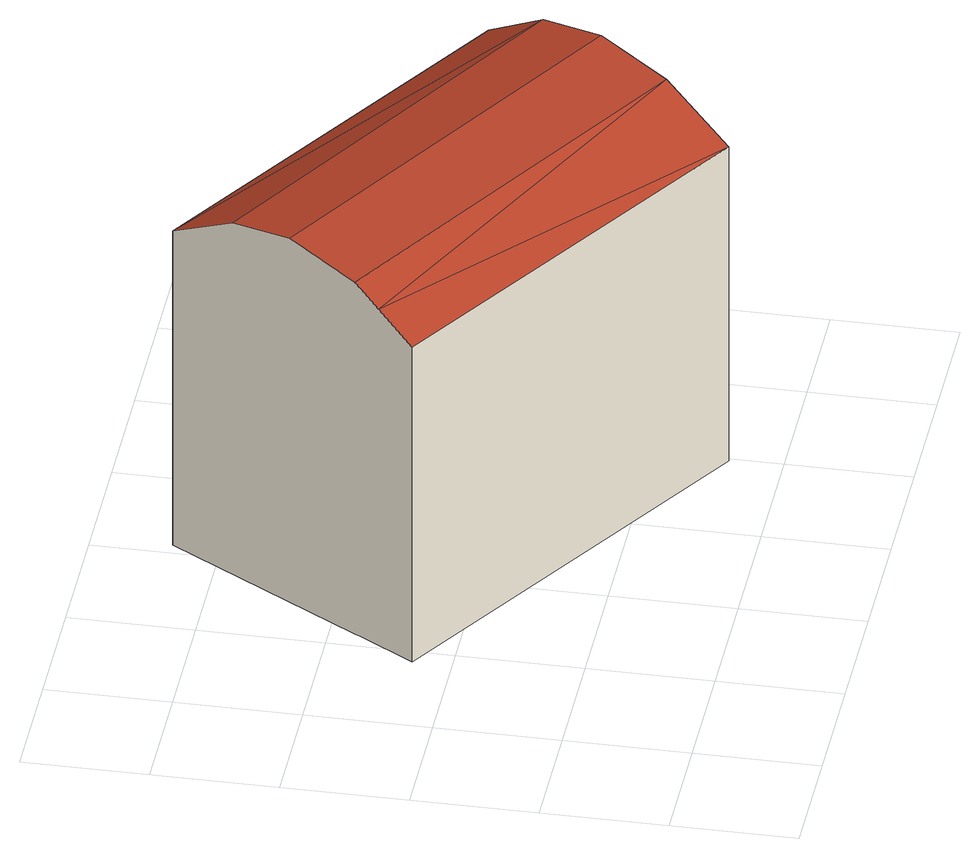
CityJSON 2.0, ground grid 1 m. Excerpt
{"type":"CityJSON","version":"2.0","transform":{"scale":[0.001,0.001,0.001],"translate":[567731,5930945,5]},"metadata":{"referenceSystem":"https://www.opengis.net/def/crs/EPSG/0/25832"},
"CityObjects":{
"building1":{"type":"Building","attributes":{"Grundfläche 2D":"8.786330","Grundhöhe NN":"5.536"},"geometry":[{"type":"Solid","lod":"3","boundaries":[[[[0,1,2]],[[0,2,3]],[[4,5,3,6]],[[7,0,3,5]],[[8,4,6,9]],[[10,9,11]],[[8,9,10]],[[2,1,12,13]],[[11,9,6,3,2,13,14]],[[10,11,14,15]],[[16,12,1,0,7,5,4,8,10,15,17]],[[17,15,14,13,12,16]]]],"semantics":{"surfaces":[{"type":"RoofSurface"},{"type":"WallSurface"},{"type":"GroundSurface"}],"values":[[0,0,0,0,0,0,0,1,1,1,1,2]]}}]}
},
"vertices":[
[1042,2598,3596],[867,2308,3399],[3980,425,3399],[4302,958,3737],[1507,3366,3849],[1167,2804,3737],[4643,1522,3849],[1137,2755,3703],[1805,3858,3737],[4946,2023,3737],[2117,4374,3399],[5230,2492,3399],[867,2308,536],[3980,425,536],[5230,2492,536],[2117,4374,536],[1137,2755,536],[1167,2804,536]
]}
